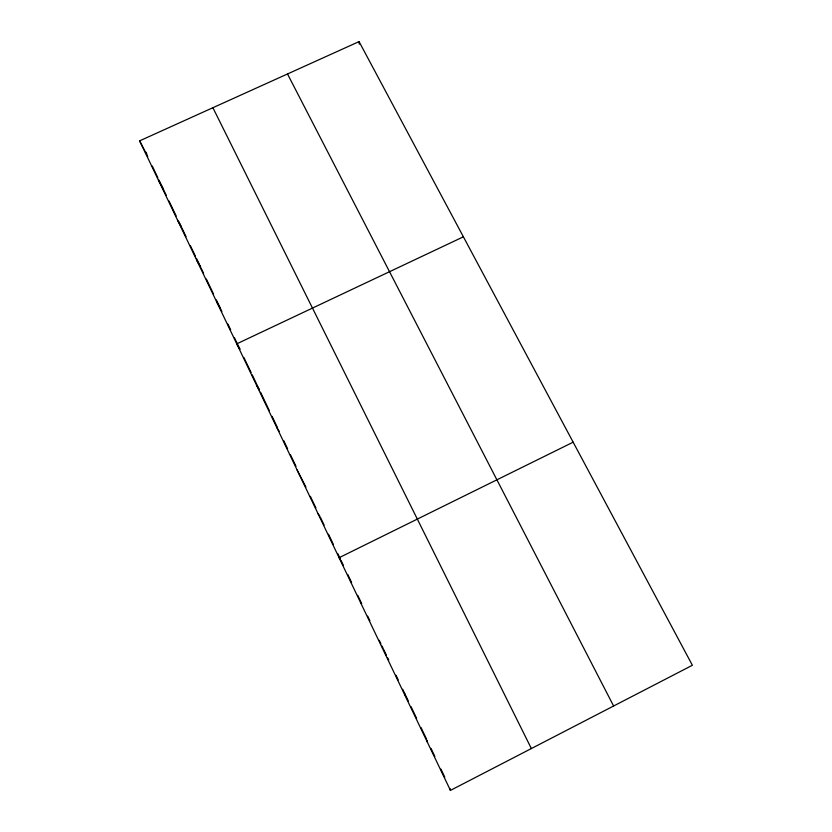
<?xml version="1.0" encoding="UTF-8"?>
<svg xmlns="http://www.w3.org/2000/svg" width="832" height="832" viewBox="0 0 832 832"><rect width="100%" height="100%" fill="white"/><g stroke="black" fill="none" stroke-linecap="round" stroke-linejoin="round"><path stroke-width="1.25" d="M404.747 694.907L404.945 693.95M450.445 790.4L692.38 665.267L359.06 41.6L139.62 140.858L450.445 790.4L449.977 788.507M573.154 442.187L339.102 557.71L340.527 559.364L337.792 553.654M463.393 236.818L236.756 343.845L239.97 349.284L234.489 337.834M382.491 648.398L383.115 648.336L382.013 646.038M360.61 602.67L361.639 603.481L357.75 595.348M317.949 513.51L319.748 515.965M297.138 470.038L305.947 487.126M276.682 427.284L279.219 431.278M256.558 385.226L259.438 389.958L252.21 374.847M216.684 301.912L220.23 308.058M196.945 260.655L200.814 267.488L196.446 258.357M177.528 220.074L181.709 227.562L178.942 221.79M158.423 180.149L162.906 188.282M139.62 140.858L147.763 156.634M145.621 151.861L146.858 154.118M287.498 73.965L613.61 706.004M212.898 107.713L531.357 748.55M152.246 166.015L157.851 177.736M158.974 180.076L166.223 195.208M168.99 200.99L176.176 216.008M182.25 228.706L186.077 236.694M190.445 245.814L195.354 256.079M201.375 268.642L203.59 273.281M206.367 279.074L213.574 294.143M216.351 299.936L221.884 311.49M227.906 324.085L230.651 329.815M243.859 357.417L251.098 372.528M260.541 392.257L269.329 410.623M272.074 416.354L277.566 427.835M283.681 440.617L287.591 448.781M290.389 454.615L295.974 466.284M310.367 496.35L315.89 507.894M320.299 517.109L324.126 525.106M328.494 534.238L333.414 544.513M341.078 560.518L343.304 565.167M347.745 574.454L351.634 582.577M367.692 616.127L369.897 620.734M379.257 640.286L380.91 643.739M383.666 649.501L386.474 655.356M387.587 657.696L388.71 660.036M395.99 675.241L398.226 679.921M402.709 689.27L408.283 700.918M411.05 706.711L416.603 718.318M421.044 727.594L426.598 739.19M431.018 748.415L434.866 756.475M440.929 769.132L444.787 777.192M427.159 740.355L427.398 742.238M359.06 41.6L359.299 44.169"/></g></svg>
